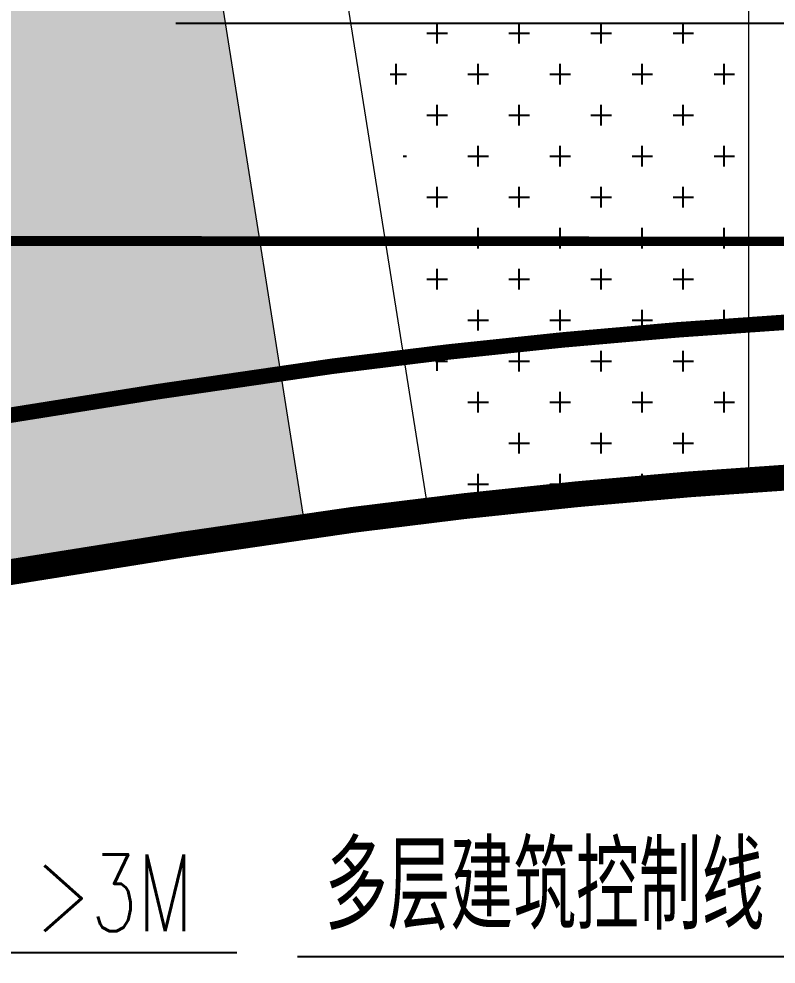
# Model space of a CAD drawing. Header units: metres. Extents: x 71066629 to 71645179, y 84793221 to 85208804.
# Drawn here: x 71243074 to 71257726, y 85010860 to 85029158 of the extents above; entities that cross this region are included whole.
import ezdxf

# ---------------------------------------------------------------- set-up
doc = ezdxf.new("R2010")
doc.units = ezdxf.units.M
doc.header["$LTSCALE"] = 1000
for name, pattern in [('ACAD_ISO03W100', [30, 12, -18]), ('CENTER', [50.800000000000004, 31.75, -6.35, 6.35, -6.35]), ('DASH', [0.35, 0.25, -0.1]), ('HIDDENX2', [19.049999999999997, 12.7, -6.35])]:
    doc.linetypes.add(name, pattern=pattern)
for name, color, linetype in [('A_N_PUB_TEXT', 7, 'Continuous'), ('DIM_SYMB', 3, 'Continuous'), ('G-ANNO-DIMS', 3, 'Continuous'), ('G-BLDG-MULT', 1, 'Continuous'), ('G-BSMT-OTLN', 5, 'HIDDENX2'), ('G-PLTG', 105, 'Continuous'), ('G-SITE-GREN', 72, 'Continuous'), ('G-SITE-PROP', 1, 'Continuous'), ('G_DRIV_ROAD', 145, 'Continuous'), ('G_N_GUIDES', 3, 'DASH')]:
    doc.layers.add(name, color=color, linetype=linetype)
doc.layers.add('G-ROAD-园区', color=175, linetype='Continuous', lineweight=13)
doc.styles.add('_TCH_DIM', font='SIMPLEX', dxfattribs={"bigfont": 'GBCBIG'})
pattern_1 = [(0, (0, 0), (793.75, 793.75), [396.875, -1190.625]), (90, (198.4375, -198.4375), (-793.75, 793.75), [396.875, -1190.625])]

# ---------------------------------------------------------------- blocks, each defined once
blk = doc.blocks.new('A$C237376EB')
at = {"layer": 'G-SITE-GREN', "color": 3, "linetype": 'Continuous'}
blk.add_line((668.9031185261993, 606.8242760856083), (563.8489187943051, 590.0635933156154), dxfattribs=at)
at = {"layer": 'G-SITE-GREN', "color": 3, "linetype": 'ACAD_ISO03W100'}
blk.add_arc((688.5969493140001, 483.3854125583457), 125.0000000000016, 89.52146431338033, 99.0647554674295, dxfattribs=at)

msp = doc.modelspace()

# ---------------------------------------------------------------- hatches: boundary and pattern name
at = {"layer": 'G-PLTG'}
h = msp.add_hatch(dxfattribs=at)
h.set_pattern_fill('CROSS', color=256, scale=500, style=0)
h.set_pattern_definition(pattern_1)
h.paths.add_polyline_path([(71196037.60386983, 85034299.44908424), (71200778.5078589, 85035050.33450916), (71199135.945976, 85045421.06208532), (71193590.5171412, 85044542.75244296), (71193590.5171412, 85029459.32600386), (71187911.45001635, 85029459.32600386, -0.1824418359989603), (71178092.40529095, 85023863.44140498), (71186788.29628481, 85024937.27469024), (71188055.41545753, 85016936.99911523), (71157491.58119805, 85012096.16335617), (71157491.5820516, 85006223.86572446), (71153991.58127634, 85005669.52005905), (71153991.58127604, 85011541.81783018), (71148617.0489227, 85010690.57553566), (71148800.03943798, 85009534.65488318), (71150279.51851642, 85009770.70527057), (71151228.72661899, 85003821.1685508), (71193684.69548151, 85010594.729509), (71248603.63344966, 85019356.6718189), (71243078.94096598, 85054238.20735522), (71238554.05508147, 85053521.53583688), (71241891.4893853, 85032449.80494626), (71218186.96921106, 85028695.37778522), (71220064.1827916, 85016843.11769816), (71199322.72763905, 85013557.99393219)])
h = msp.add_hatch(dxfattribs=at)
h.set_pattern_fill('CROSS', color=256, scale=500, style=0)
h.set_pattern_definition(pattern_1)
h.paths.add_polyline_path([(71257191.58164696, 85039959.55434988), (71248377.85280818, 85039959.55434988), (71251584.69787663, 85019712.33144152), (71257191.58164696, 85020227.4670927)])

# ---------------------------------------------------------------- linework, layer by layer
at = {"layer": 'DIM_SYMB'}
for points in [[(71246113.58592606, 85029078.24092638), (71277147.1408577, 85029078.24092638), (71281861.7965126, 85021464.56253748)], [(71246113.58592606, 85029078.24092638), (71277147.1408577, 85029078.24092638), (71281861.7965126, 85021464.56253748)], [(71247289.39940481, 85011080.54486287), (71219280.33325796, 85011080.54486287), (71216255.51036571, 85016111.27319336)]]:
    msp.add_lwpolyline(points, dxfattribs=at)
at = {"layer": 'G-ANNO-DIMS'}
msp.add_line((71260956.54319558, 85011000.71556768), (71248467.86020017, 85011000.71556768), dxfattribs=at)
at = {"layer": 'G-BLDG-MULT', "linetype": 'DASH', "ltscale": 5, "const_width": 300.0000142492354}
msp.add_lwpolyline([(71161602.70693433, 85145688.31245755), (71151769.04155725, 85135842.89076324), (71150398.1689868, 85065649.06076373), (71146812.78053093, 85035713.26747468), (71146233.69430053, 85006062.3948905), (71245759.10555162, 85021940.93779875), (71249143.57324001, 85022434.2386127), (71251367.8374273, 85022708.2980563), (71253589.57634135, 85022942.61597875), (71255814.98808573, 85023138.18720043), (71258043.51324026, 85023294.68018903), (71260274.44722323, 85023412.61750309), (71262506.99921297, 85023491.24433407), (71264740.7748237, 85023531.18229197), (71266961.69721334, 85023531.80365069), (71370294.91367571, 85022668.87539808), (71465841.78936413, 85021663.95444943), (71464181.04036027, 85083096.6964794), (71462703.25639734, 85137771.71238172), (71452467.57294372, 85147498.85738169), (71382301.55732763, 85146338.36337337), (71352256.1487488, 85148841.7812107), (71193416.31141314, 85146214.49663629)], close=True, dxfattribs=at)
at = {"layer": 'G-BSMT-OTLN', "ltscale": 0.1, "const_width": 200}
msp.add_lwpolyline([(71157191.58090669, 85140759.55333252), (71157191.58090669, 85135259.55333154), (71153991.5812761, 85135259.55333154), (71153991.58127633, 85005669.52005905), (71165691.58195624, 85007522.61812352), (71165691.58119047, 85013394.9157322), (71238076.46104214, 85024859.55444618), (71460791.5816469, 85024859.55444579), (71460791.58164707, 85127259.5534181), (71457591.58201651, 85127259.5534181), (71457591.58201635, 85140759.5547513)], close=True, dxfattribs=at)
at = {"layer": 'G-ROAD-园区'}
for p, q in [((71257191.58164696, 85056473.430051), (71257191.58164696, 85020227.4670927)), ((71245449.3929834, 85054613.65007131), (71250992.08487228, 85019618.47076249)), ((71243078.94096598, 85054238.20735522), (71248608.71601291, 85019324.58177674))]:
    msp.add_line(p, q, dxfattribs=at)
at = {"layer": 'G-SITE-PROP', "color": 1, "linetype": 'CENTER', "ltscale": 0.1, "const_width": 500}
msp.add_lwpolyline([(71452458.80126953, 85152499.38964844), (71382468.2006836, 85151341.796875), (71352422.79052734, 85153845.21484375), (71193333.61816406, 85151213.80615234), (71161520.01953125, 85150687.62207031, 0.3938686968656183), (71146789.18457031, 85136488.40332031), (71146770.81298828, 85135982.421875), (71145403.99169922, 85065996.03271484), (71141818.60351562, 85036060.24169922), (71141157.59277344, 85002214.59960938), (71246211.79199219, 85018975.21972656), (71249543.3959961, 85019460.81542969), (71251708.61816406, 85019727.60009766), (71253878.23486328, 85019956.42089844), (71256051.39160156, 85020147.39990234), (71258227.78320312, 85020300.2319336), (71260406.43310547, 85020415.40527344), (71262586.60888672, 85020492.1875), (71264768.0053711, 85020531.18896484), (71266949.58496094, 85020531.7993164), (71370266.6015625, 85019669.00634766), (71469071.22802734, 85018629.82177734)], format="xyb", dxfattribs=at)
at = {"layer": 'G_DRIV_ROAD'}
for p, q in [((71266949.54061477, 85020531.80034648), (71253878.18989803, 85019956.42186107)), ((71266949.54061477, 85020531.80034648), (71253878.18989803, 85019956.42186107)), ((71253878.18989803, 85019956.42186107), (71248361.30975685, 85019288.52874984)), ((71253878.18989803, 85019956.42186107), (71248361.30975685, 85019288.52874984)), ((71248361.28461222, 85019288.52570574), (71246211.7470963, 85018975.22130938)), ((71248361.28461222, 85019288.52570574), (71246211.7470963, 85018975.22130938)), ((71246211.7470963, 85018975.22130938), (71244079.53487389, 85018635.04262698)), ((71246211.7470963, 85018975.22130938), (71244079.53487389, 85018635.04262698))]:
    msp.add_line(p, q, dxfattribs=at)

# ---------------------------------------------------------------- block references
at = {"layer": 'G_N_GUIDES', "xscale": 1000, "yscale": 1000, "zscale": 1000}
msp.add_blockref('A$C237376EB', (70577308.67682125, 84412150.79480837), dxfattribs=at)

# ---------------------------------------------------------------- texts
at = {"layer": 'A_N_PUB_TEXT', "style": '_TCH_DIM'}
msp.add_text('多层建筑控制线', height=1687.943262411348, dxfattribs=at).set_placement((71248992.86020017, 85011525.71556768))
at = {"layer": 'DIM_SYMB', "color": 7, "style": '_TCH_DIM', "width": 0.7058823529411765}
msp.add_text('>3M', height=1487.5, dxfattribs=at).set_placement((71243386.6844906, 85011494.82917988))

doc.saveas('drawing.dxf')
